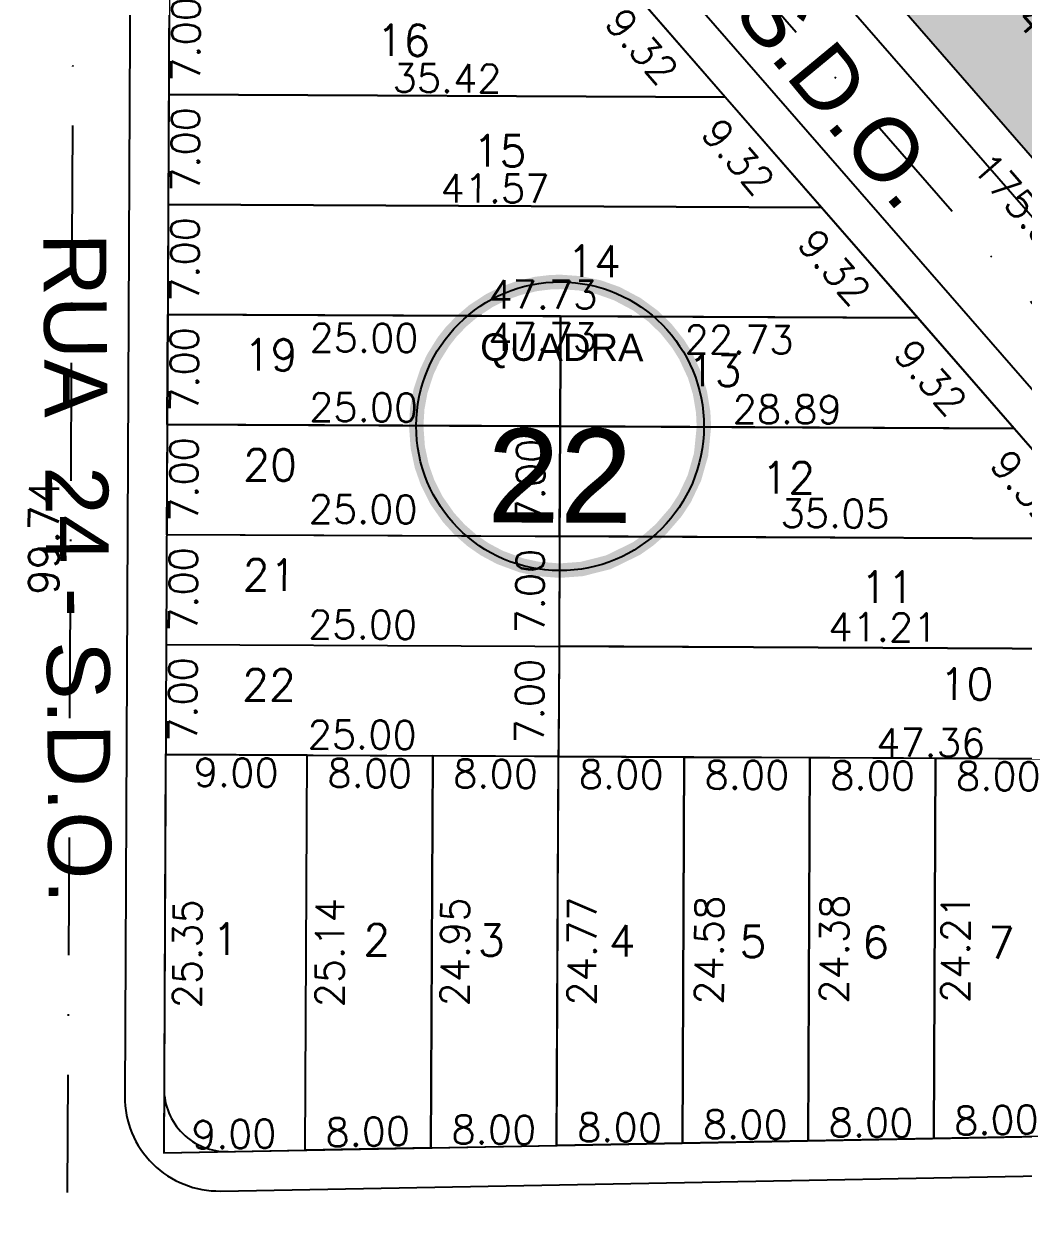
# Model space of a CAD drawing. Header units: millimetres. Extents: x -4430026 to 4783824, y 584 to 9593110.
# Drawn here: x 3106 to 3169.6, y 1707.1 to 1782.8 of the extents above; entities that cross this region are included whole.
import ezdxf
from ezdxf.enums import TextEntityAlignment as Align

# ---------------------------------------------------------------- set-up
doc = ezdxf.new("R2010")
doc.units = ezdxf.units.MM
doc.linetypes.add('DASHDOT', pattern=[1, 0.5, -0.25, 0, -0.25])
doc.linetypes.add('HIDDEN2', pattern=[0.1875, 0.125, -0.0625])
for name, color, linetype in [('BOUNDARY LOTES', 2, 'Continuous'), ('BOUNDARY VERDES', 92, 'Continuous'), ('Calçada', 1, 'Continuous'), ('Cota', 8, 'Continuous'), ('COTAS', 8, 'Continuous'), ('curvas', 4, 'Continuous'), ('Lotes', 2, 'Continuous'), ('Nomes de Ruas', 3, 'Continuous'), ('Numero de lotes', 5, 'Continuous'), ('númeraçãoquadras', 4, 'Continuous'), ('Projeção', 8, 'HIDDEN2'), ('QUADRA', 4, 'Continuous'), ('Área Verde', 103, 'Continuous')]:
    doc.layers.add(name, color=color, linetype=linetype)
doc.styles.add('arcad1', font='romans.shx')
doc.styles.add('ARIAL', font='arial.ttf', dxfattribs={"height": 0.25})
doc.styles.add('ROMANS', font='romans.shx')
doc.styles.add('STYLE1', font='sanss___.ttf')
doc.dimstyles.new('BOLA100', dxfattribs={"dimscale": 0, "dimtxt": 1.9, "dimasz": 0.18, "dimexe": 0.18, "dimexo": 0.063, "dimgap": 0, "dimtad": 1, "dimzin": 4, "dimdsep": 46, "dimtxsty": 'ROMANS', "dimcen": 0.09, "dimse1": 1, "dimse2": 1, "dimsd1": 1, "dimsd2": 1, "dimclrt": 256, "dimaunit": 1, "dimadec": 4, "dimazin": 0, "dimtfac": 1.2, "dimtix": 1, "dimtmove": 2, "dimatfit": 3, "dimfxl": 1, "dimtvp": 2, "dimtolj": 1, "dimtzin": 4, "dimarcsym": 0})
doc.dimstyles.get("Standard").update_dxf_attribs({"dimtxt": 0.18, "dimasz": 0.18, "dimexe": 0.18, "dimexo": 0.0625, "dimgap": 0.09, "dimtad": 0, "dimtih": 1, "dimtoh": 1, "dimdec": 4, "dimzin": 0, "dimdsep": 46, "dimtxsty": 'Standard', "dimcen": 0.09, "dimadec": 0, "dimazin": 0, "dimtfac": 1, "dimtdec": 4, "dimtofl": 0, "dimtmove": 0, "dimatfit": 3, "dimfxl": 1, "dimtolj": 1, "dimtzin": 0, "dimarcsym": 0})

# ---------------------------------------------------------------- blocks, each defined once
blk = doc.blocks.new('NUM_quadra')
at = {"color": 6, "const_width": 0.02}
blk.add_lwpolyline([(-0.0134, 0.1996), (-0.034, 0.1971), (-0.0579, 0.1914), (-0.0779, 0.1842), (-0.0981, 0.1743), (-0.1208, 0.1594), (-0.1377, 0.145), (-0.1521, 0.1299), (-0.1625, 0.1166), (-0.1764, 0.0942), (-0.1852, 0.0754), (-0.1941, 0.0483), (-0.1985, 0.0243), (-0.2, 0), (-0.1977, -0.0299), (-0.1921, -0.0556), (-0.1839, -0.0786), (-0.1713, -0.1033), (-0.1546, -0.1269), (-0.1389, -0.1439), (-0.1219, -0.1586), (-0.1046, -0.1705), (-0.0831, -0.1819), (-0.0531, -0.1928), (-0.0302, -0.1977), (0, -0.2), (0.0309, -0.1976), (0.0677, -0.1882), (0.1069, -0.169), (0.124, -0.1569), (0.1407, -0.1421), (0.1614, -0.1181), (0.1737, -0.0992), (0.187, -0.071), (0.1962, -0.0386), (0.2, 0), (0.1989, 0.0205), (0.1943, 0.0473), (0.1871, 0.0707), (0.1741, 0.0984), (0.1635, 0.1151), (0.1472, 0.1354), (0.1285, 0.1533), (0.1063, 0.1694), (0.0782, 0.1841), (0.0533, 0.1928), (0.0267, 0.1982), (0, 0.2)], close=True, dxfattribs=at)
blk.add_circle((0, 0), 0.2)
at = {"color": 3, "insert": (-0.1114, 0.1285), "char_height": 0.038, "width": 0.2663, "attachment_point": 1, "style": 'STYLE1'}
blk.add_mtext('\\fArial|b0|i0|c0|p34;QUADRA', dxfattribs=at)
at = {"color": 3, "style": 'STYLE1'}
blk.add_attdef('00', text='', height=0.13, dxfattribs=at).set_placement((0, -0.1335), align=Align.CENTER)
blk = doc.blocks.new('*D14368')
at = {"layer": 'DEFPOINTS', "color": 0, "linetype": 'ByBlock'}
for p in [(3109.235, 1799.997), (3108.763, 1700.259), (3108.763, 1700.259)]:
    blk.add_point(p, dxfattribs=at)
at = {"layer": 'COTAS', "linetype": 'ByBlock', "insert": (3107.286, 1750.136), "char_height": 1.9, "attachment_point": 5, "rotation": 89.72858, "style": 'ROMANS'}
blk.add_mtext('\\A1;99.74', dxfattribs=at)
blk = doc.blocks.new('*D14373')
at = {"layer": 'DEFPOINTS', "color": 0, "linetype": 'ByBlock'}
for p in [(3604.912, 1990.48), (3526.384, 1988.213), (3530.475, 1981.234), (3075.494, 1975.213), (3524.484, 1587.125)]:
    blk.add_point(p, dxfattribs=at)
at = {"layer": 'COTAS', "linetype": 'ByBlock', "insert": (3531.365, 1983.353), "char_height": 1.9, "attachment_point": 5, "rotation": 45.6902, "style": 'ROMANS'}
blk.add_mtext('\\A1;91°55\'24"', dxfattribs=at)
blk = doc.blocks.new('*D14374')
at = {"layer": 'DEFPOINTS', "color": 0, "linetype": 'ByBlock'}
for p in [(3526.384, 1988.213), (3526.384, 1988.213), (3519.485, 1984.064), (3146.21, 1977.133), (3524.484, 1587.125)]:
    blk.add_point(p, dxfattribs=at)
at = {"layer": 'COTAS', "linetype": 'ByBlock', "insert": (3521.551, 1983.261), "char_height": 1.9, "attachment_point": 5, "rotation": 315.69901, "style": 'ROMANS'}
blk.add_mtext('\\A1;88°3\'33"', dxfattribs=at)
blk = doc.blocks.new('*D13769')
at = {"layer": 'DEFPOINTS', "color": 0, "linetype": 'ByBlock'}
for p in [(3165.143, 1785.419), (3164.574, 1783.568), (3248.029, 1759.927)]:
    blk.add_point(p, dxfattribs=at)
at = {"layer": 'COTAS', "linetype": 'ByBlock', "insert": (3206.296, 1771.73), "char_height": 1.9, "attachment_point": 5, "rotation": 342.90453, "style": 'ROMANS'}
blk.add_mtext('\\A1;86.72', dxfattribs=at)
blk = doc.blocks.new('*D13770')
at = {"layer": 'DEFPOINTS', "color": 0, "linetype": 'ByBlock'}
for p in [(3165.143, 1785.419), (3248.029, 1759.927), (3248.029, 1759.927), (3242.76, 1756.224), (3267.502, 1743.275)]:
    blk.add_point(p, dxfattribs=at)
at = {"layer": 'COTAS', "linetype": 'ByBlock', "insert": (3245.471, 1755.275), "char_height": 1.9, "attachment_point": 5, "rotation": 331.18516, "style": 'ROMANS'}
blk.add_mtext('\\A1;156°33\'41"', dxfattribs=at)
blk = doc.blocks.new('*D13772')
at = {"layer": 'DEFPOINTS', "color": 0, "linetype": 'ByBlock'}
for p in [(3159.727, 1817.909), (3165.143, 1785.419), (3165.143, 1785.419), (3166.24, 1785.856), (3248.029, 1759.927)]:
    blk.add_point(p, dxfattribs=at)
at = {"layer": 'COTAS', "linetype": 'ByBlock', "insert": (3166.883, 1786.941), "char_height": 1.9, "attachment_point": 5, "rotation": 311.18419, "style": 'ROMANS'}
blk.add_mtext('\\A1;116°33\'34"', dxfattribs=at)
blk = doc.blocks.new('*D13087')
at = {"layer": 'DEFPOINTS', "color": 0}
for p in [(3115.034, 1736.315), (3120.076, 1736.292), (3114.914, 1710.969)]:
    blk.add_point(p, dxfattribs=at)
at = {"layer": 'Cota', "color": 41, "insert": (3116.416, 1723.635), "char_height": 1.8, "attachment_point": 5, "rotation": 89.72858, "style": 'ROMANS'}
blk.add_mtext('\\A1;25.35', dxfattribs=at)
blk = doc.blocks.new('*D13088')
at = {"layer": 'DEFPOINTS', "color": 0}
for p in [(3124.034, 1736.273), (3123.915, 1711.136), (3129.022, 1711.111)]:
    blk.add_point(p, dxfattribs=at)
at = {"layer": 'Cota', "color": 41, "insert": (3125.481, 1723.697), "char_height": 1.8, "attachment_point": 5, "rotation": 89.72858, "style": 'ROMANS'}
blk.add_mtext('\\A1;25.14', dxfattribs=at)
blk = doc.blocks.new('*D13089')
at = {"layer": 'DEFPOINTS', "color": 0}
for p in [(3132.034, 1736.235), (3131.915, 1711.284), (3136.985, 1711.26)]:
    blk.add_point(p, dxfattribs=at)
at = {"layer": 'Cota', "color": 41, "insert": (3133.444, 1723.752), "char_height": 1.8, "attachment_point": 5, "rotation": 89.72858, "style": 'ROMANS'}
blk.add_mtext('\\A1;24.95', dxfattribs=at)
blk = doc.blocks.new('*D13090')
at = {"layer": 'DEFPOINTS', "color": 0}
for p in [(3140.033, 1736.197), (3139.916, 1711.432), (3145.07, 1711.408)]:
    blk.add_point(p, dxfattribs=at)
at = {"layer": 'Cota', "color": 41, "insert": (3141.529, 1723.807), "char_height": 1.8, "attachment_point": 5, "rotation": 89.72858, "style": 'ROMANS'}
blk.add_mtext('\\A1;24.77', dxfattribs=at)
blk = doc.blocks.new('*D13091')
at = {"layer": 'DEFPOINTS', "color": 0}
for p in [(3148.033, 1736.159), (3147.917, 1711.58), (3153.156, 1711.555)]:
    blk.add_point(p, dxfattribs=at)
at = {"layer": 'Cota', "color": 41, "insert": (3149.614, 1723.862), "char_height": 1.8, "attachment_point": 5, "rotation": 89.72858, "style": 'ROMANS'}
blk.add_mtext('\\A1;24.58', dxfattribs=at)
blk = doc.blocks.new('*D13092')
at = {"layer": 'DEFPOINTS', "color": 0}
for p in [(3156.033, 1736.121), (3161.235, 1736.097), (3155.918, 1711.742)]:
    blk.add_point(p, dxfattribs=at)
at = {"layer": 'Cota', "color": 41, "insert": (3157.577, 1723.924), "char_height": 1.8, "attachment_point": 5, "rotation": 89.72858, "style": 'ROMANS'}
blk.add_mtext('\\A1;24.38', dxfattribs=at)
blk = doc.blocks.new('*D13093')
at = {"layer": 'DEFPOINTS', "color": 0}
for p in [(3163.053, 1736.088), (3168.952, 1736.06), (3162.939, 1711.881)]:
    blk.add_point(p, dxfattribs=at)
at = {"layer": 'Cota', "color": 41, "insert": (3165.295, 1723.974), "char_height": 1.8, "attachment_point": 5, "rotation": 89.72858, "style": 'ROMANS'}
blk.add_mtext('\\A1;24.21', dxfattribs=at)
blk = doc.blocks.new('*D13095')
at = {"layer": 'DEFPOINTS', "color": 0}
for p in [(3163.919, 1711.877), (3171.919, 1712.025), (3163.965, 1709.377)]:
    blk.add_point(p, dxfattribs=at)
at = {"layer": 'Cota', "color": 41, "insert": (3167.899, 1713.051), "char_height": 1.8, "attachment_point": 5, "rotation": 1.06117, "style": 'ROMANS'}
blk.add_mtext('\\A1;8.00', dxfattribs=at)
blk = doc.blocks.new('*D13096')
at = {"layer": 'DEFPOINTS', "color": 0}
for p in [(3155.929, 1714.011), (3163.928, 1713.973), (3155.906, 1709.301)]:
    blk.add_point(p, dxfattribs=at)
at = {"layer": 'Cota', "color": 41, "insert": (3159.923, 1712.882), "char_height": 1.8, "attachment_point": 5, "rotation": 359.72858, "style": 'ROMANS'}
blk.add_mtext('\\A1;8.00', dxfattribs=at)
blk = doc.blocks.new('*D13097')
at = {"layer": 'DEFPOINTS', "color": 0}
for p in [(3147.929, 1714.049), (3155.929, 1714.011), (3147.906, 1709.188)]:
    blk.add_point(p, dxfattribs=at)
at = {"layer": 'Cota', "color": 41, "insert": (3151.923, 1712.769), "char_height": 1.8, "attachment_point": 5, "rotation": 359.72858, "style": 'ROMANS'}
blk.add_mtext('\\A1;8.00', dxfattribs=at)
blk = doc.blocks.new('*D13098')
at = {"layer": 'DEFPOINTS', "color": 0}
for p in [(3139.941, 1716.657), (3147.941, 1716.619), (3139.905, 1709.003)]:
    blk.add_point(p, dxfattribs=at)
at = {"layer": 'Cota', "color": 41, "insert": (3143.922, 1712.584), "char_height": 1.8, "attachment_point": 5, "rotation": 359.72858, "style": 'ROMANS'}
blk.add_mtext('\\A1;8.00', dxfattribs=at)
blk = doc.blocks.new('*D13099')
at = {"layer": 'DEFPOINTS', "color": 0}
for p in [(3131.928, 1714.002), (3139.928, 1713.964), (3131.904, 1708.853)]:
    blk.add_point(p, dxfattribs=at)
at = {"layer": 'Cota', "color": 41, "insert": (3135.921, 1712.434), "char_height": 1.8, "attachment_point": 5, "rotation": 359.72858, "style": 'ROMANS'}
blk.add_mtext('\\A1;8.00', dxfattribs=at)
blk = doc.blocks.new('*D13100')
at = {"layer": 'DEFPOINTS', "color": 0}
for p in [(3123.915, 1711.136), (3131.915, 1711.284), (3123.961, 1708.636)]:
    blk.add_point(p, dxfattribs=at)
at = {"layer": 'Cota', "color": 41, "insert": (3127.895, 1712.31), "char_height": 1.8, "attachment_point": 5, "rotation": 1.06117, "style": 'ROMANS'}
blk.add_mtext('\\A1;8.00', dxfattribs=at)
blk = doc.blocks.new('*D13101')
at = {"layer": 'DEFPOINTS', "color": 0, "ltscale": 2.5}
for p in [(3123.915, 1711.136), (3114.914, 1710.969), (3114.96, 1708.469)]:
    blk.add_point(p, dxfattribs=at)
at = {"layer": 'COTAS', "color": 41, "ltscale": 2.5, "insert": (3119.394, 1712.152), "char_height": 1.8, "attachment_point": 5, "rotation": 1.06117, "style": 'ROMANS'}
blk.add_mtext('\\A1;9.00', dxfattribs=at)
blk = doc.blocks.new('*D13102')
at = {"layer": 'DEFPOINTS', "color": 0}
for p in [(3115.034, 1736.315), (3124.034, 1736.273), (3124.011, 1731.542)]:
    blk.add_point(p, dxfattribs=at)
at = {"layer": 'Cota', "color": 41, "insert": (3119.528, 1735.163), "char_height": 1.8, "attachment_point": 5, "rotation": 359.72858, "style": 'ROMANS'}
blk.add_mtext('\\A1;9.00', dxfattribs=at)
blk = doc.blocks.new('*D13103')
at = {"layer": 'DEFPOINTS', "color": 0}
for p in [(3124.034, 1736.273), (3132.034, 1736.235), (3132.011, 1731.504)]:
    blk.add_point(p, dxfattribs=at)
at = {"layer": 'Cota', "color": 41, "insert": (3128.028, 1735.123), "char_height": 1.8, "attachment_point": 5, "rotation": 359.72858, "style": 'ROMANS'}
blk.add_mtext('\\A1;8.00', dxfattribs=at)
blk = doc.blocks.new('*D13104')
at = {"layer": 'DEFPOINTS', "color": 0}
for p in [(3132.034, 1736.235), (3140.033, 1736.197), (3140.011, 1731.466)]:
    blk.add_point(p, dxfattribs=at)
at = {"layer": 'Cota', "color": 41, "insert": (3136.028, 1735.085), "char_height": 1.8, "attachment_point": 5, "rotation": 359.72858, "style": 'ROMANS'}
blk.add_mtext('\\A1;8.00', dxfattribs=at)
blk = doc.blocks.new('*D13105')
at = {"layer": 'DEFPOINTS', "color": 0}
for p in [(3140.033, 1736.197), (3148.033, 1736.159), (3148.011, 1731.428)]:
    blk.add_point(p, dxfattribs=at)
at = {"layer": 'Cota', "color": 41, "insert": (3144.028, 1735.047), "char_height": 1.8, "attachment_point": 5, "rotation": 359.72858, "style": 'ROMANS'}
blk.add_mtext('\\A1;8.00', dxfattribs=at)
blk = doc.blocks.new('*D13106')
at = {"layer": 'DEFPOINTS', "color": 0}
for p in [(3148.033, 1736.159), (3156.033, 1736.121), (3156.011, 1731.39)]:
    blk.add_point(p, dxfattribs=at)
at = {"layer": 'Cota', "color": 41, "insert": (3152.028, 1735.009), "char_height": 1.8, "attachment_point": 5, "rotation": 359.72858, "style": 'ROMANS'}
blk.add_mtext('\\A1;8.00', dxfattribs=at)
blk = doc.blocks.new('*D13107')
at = {"layer": 'DEFPOINTS', "color": 0}
for p in [(3156.033, 1736.121), (3164.033, 1736.083), (3164.011, 1731.352)]:
    blk.add_point(p, dxfattribs=at)
at = {"layer": 'Cota', "color": 41, "insert": (3160.028, 1734.971), "char_height": 1.8, "attachment_point": 5, "rotation": 359.72858, "style": 'ROMANS'}
blk.add_mtext('\\A1;8.00', dxfattribs=at)
blk = doc.blocks.new('*D13108')
at = {"layer": 'DEFPOINTS', "color": 0}
for p in [(3164.033, 1736.083), (3172.033, 1736.045), (3172.011, 1731.314)]:
    blk.add_point(p, dxfattribs=at)
at = {"layer": 'Cota', "color": 41, "insert": (3168.028, 1734.933), "char_height": 1.8, "attachment_point": 5, "rotation": 359.72858, "style": 'ROMANS'}
blk.add_mtext('\\A1;8.00', dxfattribs=at)
blk = doc.blocks.new('*D13110')
at = {"layer": 'DEFPOINTS', "color": 0}
for p in [(3115.028, 1735.163), (3140.028, 1735.045), (3140.023, 1733.914)]:
    blk.add_point(p, dxfattribs=at)
at = {"layer": 'Cota', "color": 41, "insert": (3127.54, 1737.573), "char_height": 1.8, "attachment_point": 5, "rotation": 359.72858, "style": 'ROMANS'}
blk.add_mtext('\\A1;25.00', dxfattribs=at)
blk = doc.blocks.new('*D13111')
at = {"layer": 'DEFPOINTS', "color": 0}
for p in [(3140.026, 1734.704), (3187.389, 1734.479), (3187.384, 1733.348)]:
    blk.add_point(p, dxfattribs=at)
at = {"layer": 'Cota', "color": 41, "insert": (3163.72, 1737.06), "char_height": 1.8, "attachment_point": 5, "rotation": 359.72858, "style": 'ROMANS'}
blk.add_mtext('\\A1;47.36', dxfattribs=at)
blk = doc.blocks.new('*D13112')
at = {"layer": 'DEFPOINTS', "color": 0}
for p in [(3115.067, 1743.315), (3119.742, 1743.293), (3115.034, 1736.315)]:
    blk.add_point(p, dxfattribs=at)
at = {"layer": 'Cota', "color": 41, "insert": (3116.125, 1739.81), "char_height": 1.8, "attachment_point": 5, "rotation": 89.72858, "style": 'ROMANS'}
blk.add_mtext('\\A1;7.00', dxfattribs=at)
blk = doc.blocks.new('*D13113')
at = {"layer": 'DEFPOINTS', "color": 0}
for p in [(3115.1, 1750.315), (3119.775, 1750.293), (3115.067, 1743.315)]:
    blk.add_point(p, dxfattribs=at)
at = {"layer": 'Cota', "color": 41, "insert": (3116.158, 1746.81), "char_height": 1.8, "attachment_point": 5, "rotation": 89.72858, "style": 'ROMANS'}
blk.add_mtext('\\A1;7.00', dxfattribs=at)
blk = doc.blocks.new('*D13114')
at = {"layer": 'DEFPOINTS', "color": 0}
for p in [(3115.133, 1757.315), (3119.808, 1757.293), (3115.1, 1750.315)]:
    blk.add_point(p, dxfattribs=at)
at = {"layer": 'Cota', "color": 41, "insert": (3116.191, 1753.81), "char_height": 1.8, "attachment_point": 5, "rotation": 89.72858, "style": 'ROMANS'}
blk.add_mtext('\\A1;7.00', dxfattribs=at)
blk = doc.blocks.new('*D13115')
at = {"layer": 'DEFPOINTS', "color": 0}
for p in [(3115.166, 1764.315), (3119.841, 1764.293), (3115.133, 1757.315)]:
    blk.add_point(p, dxfattribs=at)
at = {"layer": 'Cota', "color": 41, "insert": (3116.224, 1760.81), "char_height": 1.8, "attachment_point": 5, "rotation": 89.72858, "style": 'ROMANS'}
blk.add_mtext('\\A1;7.00', dxfattribs=at)
blk = doc.blocks.new('*D13116')
at = {"layer": 'DEFPOINTS', "color": 0}
for p in [(3115.2, 1771.315), (3119.874, 1771.293), (3115.166, 1764.315)]:
    blk.add_point(p, dxfattribs=at)
at = {"layer": 'BOUNDARY LOTES', "color": 41, "insert": (3116.258, 1767.81), "char_height": 1.8, "attachment_point": 5, "rotation": 89.72858, "style": 'ROMANS'}
blk.add_mtext('\\A1;7.00', dxfattribs=at)
blk = doc.blocks.new('*D13117')
at = {"layer": 'DEFPOINTS', "color": 0}
for p in [(3115.233, 1778.315), (3119.907, 1778.293), (3115.2, 1771.315)]:
    blk.add_point(p, dxfattribs=at)
at = {"layer": 'Cota', "color": 41, "insert": (3116.291, 1774.81), "char_height": 1.8, "attachment_point": 5, "rotation": 89.72858, "style": 'ROMANS'}
blk.add_mtext('\\A1;7.00', dxfattribs=at)
blk = doc.blocks.new('*D13118')
at = {"layer": 'DEFPOINTS', "color": 0}
for p in [(3115.266, 1785.315), (3119.941, 1785.293), (3115.233, 1778.315)]:
    blk.add_point(p, dxfattribs=at)
at = {"layer": 'Cota', "color": 41, "insert": (3116.324, 1781.81), "char_height": 1.8, "attachment_point": 5, "rotation": 89.72858, "style": 'ROMANS'}
blk.add_mtext('\\A1;7.00', dxfattribs=at)
blk = doc.blocks.new('*D13121')
at = {"layer": 'DEFPOINTS', "color": 0}
for p in [(3140.067, 1743.197), (3181.272, 1743.002), (3140.056, 1740.914)]:
    blk.add_point(p, dxfattribs=at)
at = {"layer": 'Cota', "color": 41, "insert": (3160.675, 1744.416), "char_height": 1.8, "attachment_point": 5, "rotation": 359.72858, "style": 'ROMANS'}
blk.add_mtext('\\A1;41.21', dxfattribs=at)
blk = doc.blocks.new('*D13122')
at = {"layer": 'DEFPOINTS', "color": 0}
for p in [(3115.067, 1743.315), (3140.067, 1743.197), (3115.056, 1741.032)]:
    blk.add_point(p, dxfattribs=at)
at = {"layer": 'Cota', "color": 41, "insert": (3127.573, 1744.573), "char_height": 1.8, "attachment_point": 5, "rotation": 359.72858, "style": 'ROMANS'}
blk.add_mtext('\\A1;25.00', dxfattribs=at)
blk = doc.blocks.new('*D13123')
at = {"layer": 'DEFPOINTS', "color": 0}
for p in [(3115.1, 1750.315), (3140.1, 1750.197), (3115.091, 1748.376)]:
    blk.add_point(p, dxfattribs=at)
at = {"layer": 'Cota', "color": 41, "insert": (3127.608, 1751.916), "char_height": 1.8, "attachment_point": 5, "rotation": 359.72858, "style": 'ROMANS'}
blk.add_mtext('\\A1;25.00', dxfattribs=at)
blk = doc.blocks.new('*D13124')
at = {"layer": 'DEFPOINTS', "color": 0}
for p in [(3140.1, 1750.197), (3175.147, 1750.031), (3175.137, 1747.969)]:
    blk.add_point(p, dxfattribs=at)
at = {"layer": 'Cota', "color": 41, "insert": (3157.631, 1751.652), "char_height": 1.8, "attachment_point": 5, "rotation": 359.72858, "style": 'ROMANS'}
blk.add_mtext('\\A1;35.05', dxfattribs=at)
blk = doc.blocks.new('*D13125')
at = {"layer": 'DEFPOINTS', "color": 0}
for p in [(3140.067, 1743.197), (3141.805, 1743.189), (3140.033, 1736.197)]:
    blk.add_point(p, dxfattribs=at)
at = {"layer": 'Cota', "color": 41, "insert": (3138.189, 1739.706), "char_height": 1.8, "attachment_point": 5, "rotation": 89.72858, "style": 'ROMANS'}
blk.add_mtext('\\A1;7.00', dxfattribs=at)
blk = doc.blocks.new('*D13126')
at = {"layer": 'DEFPOINTS', "color": 0}
for p in [(3140.1, 1750.197), (3141.838, 1750.189), (3140.067, 1743.197)]:
    blk.add_point(p, dxfattribs=at)
at = {"layer": 'Cota', "color": 41, "insert": (3138.222, 1746.706), "char_height": 1.8, "attachment_point": 5, "rotation": 89.72858, "style": 'ROMANS'}
blk.add_mtext('\\A1;7.00', dxfattribs=at)
blk = doc.blocks.new('*D13127')
at = {"layer": 'DEFPOINTS', "color": 0}
for p in [(3140.133, 1757.197), (3141.871, 1757.189), (3140.1, 1750.197)]:
    blk.add_point(p, dxfattribs=at)
at = {"layer": 'Cota', "color": 41, "insert": (3138.255, 1753.706), "char_height": 1.8, "attachment_point": 5, "rotation": 89.72858, "style": 'ROMANS'}
blk.add_mtext('\\A1;7.00', dxfattribs=at)
blk = doc.blocks.new('*D13128')
at = {"layer": 'DEFPOINTS', "color": 0}
for p in [(3115.166, 1764.315), (3162.897, 1764.089), (3162.874, 1759.165)]:
    blk.add_point(p, dxfattribs=at)
at = {"layer": 'Cota', "color": 41, "insert": (3139.026, 1762.878), "char_height": 1.8, "attachment_point": 5, "rotation": 359.72858, "style": 'ROMANS'}
blk.add_mtext('\\A1;47.73', dxfattribs=at)
blk = doc.blocks.new('*D13129')
at = {"layer": 'DEFPOINTS', "color": 0}
for p in [(3115.133, 1757.315), (3140.133, 1757.197), (3140.121, 1754.744)]:
    blk.add_point(p, dxfattribs=at)
at = {"layer": 'Cota', "color": 41, "insert": (3127.638, 1758.403), "char_height": 1.8, "attachment_point": 5, "rotation": 359.72858, "style": 'ROMANS'}
blk.add_mtext('\\A1;25.00', dxfattribs=at)
blk = doc.blocks.new('*D13130')
at = {"layer": 'DEFPOINTS', "color": 0}
for p in [(3115.21, 1773.528), (3156.783, 1773.331), (3156.761, 1768.627)]:
    blk.add_point(p, dxfattribs=at)
at = {"layer": 'Cota', "color": 41, "insert": (3135.991, 1772.326), "char_height": 1.8, "attachment_point": 5, "rotation": 359.72858, "style": 'ROMANS'}
blk.add_mtext('\\A1;41.57', dxfattribs=at)
blk = doc.blocks.new('*D13131')
at = {"layer": 'DEFPOINTS', "color": 0}
for p in [(3115.245, 1780.868), (3150.66, 1780.7), (3150.636, 1775.657)]:
    blk.add_point(p, dxfattribs=at)
at = {"layer": 'Cota', "color": 41, "insert": (3132.946, 1779.341), "char_height": 1.8, "attachment_point": 5, "rotation": 359.72858, "style": 'ROMANS'}
blk.add_mtext('\\A1;35.42', dxfattribs=at)
blk = doc.blocks.new('*D8196')
at = {"layer": 'DEFPOINTS', "color": 0}
for p in [(3109.4, 1834.771), (3224.597, 1702.549), (3224.597, 1702.549)]:
    blk.add_point(p, dxfattribs=at)
at = {"layer": 'curvas', "color": 41, "insert": (3169.713, 1771.025), "char_height": 1.8, "attachment_point": 5, "rotation": 311.06374, "style": 'ROMANS'}
blk.add_mtext('\\A1;175.37', dxfattribs=at)
blk = doc.blocks.new('*D8203')
at = {"layer": 'DEFPOINTS', "color": 0}
for p in [(3168.194, 1758.011), (3164.058, 1754.407), (3174.318, 1750.982)]:
    blk.add_point(p, dxfattribs=at)
at = {"layer": 'curvas', "color": 41, "insert": (3169.835, 1753.258), "char_height": 1.8, "attachment_point": 5, "rotation": 311.06702, "style": 'ROMANS'}
blk.add_mtext('\\A1;9.32', dxfattribs=at)
blk = doc.blocks.new('*D8204')
at = {"layer": 'DEFPOINTS', "color": 0}
for p in [(3162.069, 1765.04), (3157.934, 1761.437), (3168.194, 1758.011)]:
    blk.add_point(p, dxfattribs=at)
at = {"layer": 'curvas', "color": 41, "insert": (3163.71, 1760.287), "char_height": 1.8, "attachment_point": 5, "rotation": 311.06702, "style": 'ROMANS'}
blk.add_mtext('\\A1;9.32', dxfattribs=at)
blk = doc.blocks.new('*D8205')
at = {"layer": 'DEFPOINTS', "color": 0}
for p in [(3155.944, 1772.069), (3151.809, 1768.466), (3162.069, 1765.04)]:
    blk.add_point(p, dxfattribs=at)
at = {"layer": 'curvas', "color": 41, "insert": (3157.585, 1767.316), "char_height": 1.8, "attachment_point": 5, "rotation": 311.06702, "style": 'ROMANS'}
blk.add_mtext('\\A1;9.32', dxfattribs=at)
blk = doc.blocks.new('*D8206')
at = {"layer": 'DEFPOINTS', "color": 0}
for p in [(3149.819, 1779.098), (3145.684, 1775.495), (3155.944, 1772.069)]:
    blk.add_point(p, dxfattribs=at)
at = {"layer": 'curvas', "color": 41, "insert": (3151.461, 1774.345), "char_height": 1.8, "attachment_point": 5, "rotation": 311.06702, "style": 'ROMANS'}
blk.add_mtext('\\A1;9.32', dxfattribs=at)
blk = doc.blocks.new('*D8207')
at = {"layer": 'DEFPOINTS', "color": 0}
for p in [(3143.695, 1786.127), (3139.559, 1782.524), (3149.819, 1779.098)]:
    blk.add_point(p, dxfattribs=at)
at = {"layer": 'curvas', "color": 41, "insert": (3145.336, 1781.374), "char_height": 1.8, "attachment_point": 5, "rotation": 311.06702, "style": 'ROMANS'}
blk.add_mtext('\\A1;9.32', dxfattribs=at)
blk = doc.blocks.new('*D8209')
at = {"layer": 'DEFPOINTS', "color": 0}
for p in [(3140.133, 1757.197), (3169.022, 1757.06), (3169.011, 1754.607)]:
    blk.add_point(p, dxfattribs=at)
at = {"layer": 'Cota', "color": 41, "insert": (3154.583, 1758.275), "char_height": 1.8, "attachment_point": 5, "rotation": 359.72858, "style": 'ROMANS'}
blk.add_mtext('\\A1;28.89', dxfattribs=at)
blk = doc.blocks.new('*D8210')
at = {"layer": 'DEFPOINTS', "color": 0}
for p in [(3115.166, 1764.315), (3140.166, 1764.197), (3140.142, 1759.164)]:
    blk.add_point(p, dxfattribs=at)
at = {"layer": 'curvas', "color": 41, "insert": (3127.659, 1762.823), "char_height": 1.8, "attachment_point": 5, "rotation": 359.72858, "style": 'ROMANS'}
blk.add_mtext('\\A1;25.00', dxfattribs=at)
blk = doc.blocks.new('*D8211')
at = {"layer": 'DEFPOINTS', "color": 0}
for p in [(3140.166, 1764.197), (3162.897, 1764.089), (3162.874, 1759.056)]:
    blk.add_point(p, dxfattribs=at)
at = {"layer": 'curvas', "color": 41, "insert": (3151.525, 1762.71), "char_height": 1.8, "attachment_point": 5, "rotation": 359.72858, "style": 'ROMANS'}
blk.add_mtext('\\A1;22.73', dxfattribs=at)
blk = doc.blocks.new('*D8212')
at = {"layer": 'DEFPOINTS', "color": 0}
for p in [(3115.169, 1764.909), (3162.9, 1764.683), (3162.887, 1761.867)]:
    blk.add_point(p, dxfattribs=at)
at = {"layer": 'curvas', "color": 41, "insert": (3139.038, 1765.58), "char_height": 1.8, "attachment_point": 5, "rotation": 359.72858, "style": 'ROMANS'}
blk.add_mtext('\\A1;47.73', dxfattribs=at)
blk = doc.blocks.new('*D8081')
at = {"layer": 'DEFPOINTS', "color": 0}
for p in [(3115.2, 1771.315), (3119.874, 1771.293), (3115.166, 1764.315)]:
    blk.add_point(p, dxfattribs=at)
at = {"layer": 'Cota', "color": 41, "insert": (3116.258, 1767.81), "char_height": 1.8, "attachment_point": 5, "rotation": 89.72858, "style": 'ROMANS'}
blk.add_mtext('\\A1;7.00', dxfattribs=at)

msp = doc.modelspace()

# ---------------------------------------------------------------- hatches: boundary and pattern name
at = {"layer": 'BOUNDARY VERDES'}
h = msp.add_hatch(dxfattribs=at)
h.set_pattern_fill('GRASS', color=256, scale=3, angle=-0.27142, style=0)
h.set_pattern_definition([(89.7286, (3078.913, 1593.6197), (-2.1112475, 2.1313455), [0.5625, -3.68014]), (44.7286, (3078.913, 1593.6197), (-2.111248, 2.131346), [0.5625, -2.4375]), (134.7286, (3078.913, 1593.6197), (-2.131346, -2.111248), [0.5625, -2.4375])])
edge = h.paths.add_edge_path()
edge.add_line((3248.03, 1759.928), (3165.143, 1785.42))
edge.add_line((3165.143, 1785.42), (3159.727, 1817.911))
edge.add_line((3159.727, 1817.911), (3154.269, 1827.011))
edge.add_line((3154.269, 1827.011), (3130.852, 1862.88))
edge.add_line((3130.852, 1862.88), (3120.092, 1931.537))
edge.add_line((3120.092, 1931.537), (3103.391, 1958.759))
edge.add_line((3103.391, 1958.759), (3100.916, 1975.948))
edge.add_line((3100.916, 1975.948), (3080.721, 1975.364))
edge.add_line((3080.721, 1975.364), (3083.218, 1966.143))
edge.add_line((3083.218, 1966.143), (3084.648, 1962.276))
edge.add_line((3084.648, 1962.276), (3088.089, 1953.95))
edge.add_line((3088.089, 1953.95), (3094.136, 1939.652))
edge.add_line((3094.136, 1939.652), (3101.624, 1921.155))
edge.add_line((3101.624, 1921.155), (3108.945, 1901.056))
edge.add_line((3108.945, 1901.056), (3114.853, 1881.755))
edge.add_arc((3099.998, 1876.673), 15.7, -0.27142, 18.88315, ccw=False)
edge.add_line((3115.698, 1876.599), (3115.511, 1837.043))
edge.add_line((3115.511, 1837.043), (3226.032, 1710.203))
edge.add_line((3226.032, 1710.203), (3243.994, 1684.136))
edge.add_line((3243.994, 1684.136), (3289.81, 1592.621))
edge.add_line((3289.81, 1592.621), (3465.935, 1591.789))
edge.add_line((3465.935, 1591.789), (3402.048, 1629.417))
edge.add_line((3402.048, 1629.417), (3386.235, 1653.698))
edge.add_line((3386.235, 1653.698), (3301.389, 1732.111))
edge.add_line((3301.389, 1732.111), (3267.502, 1743.277))
edge.add_line((3267.502, 1743.277), (3248.03, 1759.928))

# ---------------------------------------------------------------- linework, layer by layer
at = {"layer": 'BOUNDARY LOTES'}
msp.add_line((3115.133, 1757.315, 2.439), (3115.166, 1764.315, 2.439), dxfattribs=at)
at = {"layer": 'BOUNDARY LOTES', "elevation": 2.439}
for points in [[(3144.523, 1785.176), (3115.266, 1785.315), (3115.233, 1778.315), (3150.648, 1778.147)], [(3150.648, 1778.147), (3115.233, 1778.315), (3115.2, 1771.315), (3156.773, 1771.118)], [(3156.773, 1771.118), (3115.2, 1771.315), (3115.166, 1764.315), (3162.897, 1764.089)], [(3140.156, 1761.972), (3140.166, 1764.197), (3115.166, 1764.315), (3115.133, 1757.315), (3140.133, 1757.197)], [(3169.022, 1757.06), (3162.897, 1764.089), (3140.166, 1764.197), (3140.166, 1764.197), (3140.166, 1764.197), (3140.156, 1761.972), (3140.156, 1761.972), (3140.133, 1757.197)], [(3169.022, 1757.06), (3140.133, 1757.197), (3140.1, 1750.197), (3175.147, 1750.031)], [(3175.147, 1750.031), (3140.1, 1750.197), (3140.067, 1743.197), (3181.272, 1743.002)], [(3181.272, 1743.002), (3140.067, 1743.197), (3140.033, 1736.197), (3187.396, 1735.973)], [(3124.034, 1736.273), (3115.034, 1736.315), (3114.914, 1710.969), (3123.915, 1711.136)], [(3124.032, 1736.273), (3115.034, 1736.315), (3114.914, 1710.969), (3123.915, 1711.136)], [(3124.034, 1736.273), (3132.034, 1736.235), (3131.915, 1711.284), (3123.915, 1711.136)], [(3132.034, 1736.235), (3131.915, 1711.284), (3123.915, 1711.136), (3124.034, 1736.273)], [(3124.034, 1736.273), (3132.034, 1736.235), (3131.915, 1711.284), (3123.919, 1711.136)], [(3140.033, 1736.189), (3132.033, 1736.227), (3131.915, 1711.284), (3139.916, 1711.432)], [(3140.033, 1736.189), (3132.033, 1736.227), (3131.915, 1711.284), (3139.916, 1711.432)], [(3140.033, 1736.189), (3148.033, 1736.151), (3147.917, 1711.58), (3139.92, 1711.432)], [(3148.033, 1736.151), (3156.033, 1736.113), (3155.918, 1711.728), (3147.922, 1711.58)], [(3156.033, 1736.113), (3164.033, 1736.075), (3163.919, 1711.877), (3155.918, 1711.728)], [(3164.033, 1736.075), (3172.033, 1736.037), (3171.919, 1712.025), (3163.919, 1711.877)]]:
    msp.add_lwpolyline(points, close=True, dxfattribs=at)
msp.add_lwpolyline([(3115.133, 1757.315), (3115.1, 1750.315), (3140.1, 1750.197), (3140.133, 1757.197), (3115.133, 1757.315)], dxfattribs=at)
at = {"layer": 'Calçada'}
msp.add_line((3224.147, 1708.561, 2.439), (3114.493, 1834.405, 2.439), dxfattribs=at)
at = {"layer": 'Calçada', "elevation": 2.439}
for points in [[(3200.227, 1710.049, 0.637106), (3204.639, 1719.989), (3123.403, 1813.22, 0.69154), (3112.879, 1809.307), (3112.431, 1714.563, 0.421042), (3118.542, 1708.536)], [(3123.403, 1813.22, 0.69154), (3112.879, 1809.307), (3112.431, 1714.563, 0.421042), (3118.542, 1708.536), (3200.227, 1710.049, 0.637106), (3204.639, 1719.989)]]:
    msp.add_lwpolyline(points, format="xyb", close=True, dxfattribs=at)
at = {"layer": 'curvas', "elevation": 2.439}
msp.add_lwpolyline([(3149.287, 1757.153), (3149.286, 1757.166), (3149.285, 1757.153)], close=True, dxfattribs=at)
at = {"layer": 'curvas'}
msp.add_arc((3118.933, 1715.044, 2.439), 4, 179.72858, 271.06117, dxfattribs=at)
at = {"layer": 'Lotes'}
for p, q in [((3115.233, 1778.315, 2.439), (3150.648, 1778.147, 2.439)), ((3115.2, 1771.315, 2.439), (3156.773, 1771.118, 2.439)), ((3115.166, 1764.315, 2.439), (3162.897, 1764.089, 2.439)), ((3140.166, 1764.197, 2.439), (3140.045, 1738.561, 2.439)), ((3115.133, 1757.315, 2.439), (3169.022, 1757.06, 2.439)), ((3115.1, 1750.315, 2.439), (3175.147, 1750.031, 2.439)), ((3115.067, 1743.315, 2.439), (3181.272, 1743.002, 2.439)), ((3139.916, 1711.432, 2.439), (3140.045, 1738.561, 2.439)), ((3115.034, 1736.315, 2.439), (3187.396, 1735.973, 2.439)), ((3123.915, 1711.136, 2.439), (3124.034, 1736.273, 2.439)), ((3131.915, 1711.284, 2.439), (3132.034, 1736.235, 2.439)), ((3147.917, 1711.58, 2.439), (3148.033, 1736.159, 2.439)), ((3155.918, 1711.728, 2.439), (3156.033, 1736.121, 2.439)), ((3163.919, 1711.877, 2.439), (3164.033, 1736.083, 2.439))]:
    msp.add_line(p, q, dxfattribs=at)
at = {"layer": 'Projeção', "linetype": 'DASHDOT', "ltscale": 15}
for p, q in [((3107.872, 1512.137, 2.439), (3109.598, 1876.628, 2.439)), ((3224.597, 1702.549, 2.439), (3109.4, 1834.771, 2.439))]:
    msp.add_line(p, q, dxfattribs=at)
at = {"layer": 'QUADRA', "elevation": 2.439}
msp.add_lwpolyline([(3199.108, 1712.529, 0.637106), (3202.05, 1719.156), (3122.389, 1810.579, 0.69154), (3115.373, 1807.97), (3114.914, 1710.969)], format="xyb", close=True, dxfattribs=at)
at = {"layer": 'Área Verde', "elevation": 2.439}
msp.add_lwpolyline([(3386.235, 1653.698), (3301.389, 1732.111), (3267.502, 1743.277), (3248.03, 1759.928), (3165.143, 1785.42), (3159.727, 1817.911), (3154.269, 1827.011), (3130.852, 1862.88), (3120.092, 1931.537), (3103.391, 1958.759), (3100.916, 1975.948), (3080.721, 1975.364), (3083.218, 1966.143), (3084.648, 1962.276), (3088.089, 1953.95), (3094.136, 1939.652), (3101.624, 1921.155), (3108.945, 1901.056), (3114.853, 1881.755, -0.083773), (3115.698, 1876.599), (3115.511, 1837.043), (3226.032, 1710.203), (3243.994, 1684.136)], format="xyb", dxfattribs=at)

# ---------------------------------------------------------------- block references
at = {"layer": 'númeraçãoquadras', "linetype": 'ByBlock', "extrusion": (0.084423, -0.000343131, 0.99643)}
ref = msp.add_blockref('NUM_quadra', (1769.945, -3121.574, 266.927), dxfattribs=dict(at, xscale=45.93175888062505, yscale=45.93175888063583, zscale=45.9317585301846, rotation=270.0385460290153))
ref.add_attrib('00', '22', dxfattribs={"layer": '0', "color": 3, "extrusion": (0.084423, -0.000343131, 0.99643), "height": 5.9711, "rotation": 270.03855, "style": 'STYLE1'}).set_placement((1763.815, -3121.578, 266.927), align=Align.CENTER)

# ---------------------------------------------------------------- texts
at = {"layer": 'Nomes de Ruas', "extrusion": (-0.038886, 0.077427, 0.996239), "style": 'ARIAL'}
msp.add_text('RUA  25 - S.D.O.', height=4, rotation=102.96746, dxfattribs=at).set_placement((-3610.466, -203.953, 20.186))
at = {"layer": 'Nomes de Ruas', "extrusion": (0.018825, 0.084574, 0.996239), "style": 'ARIAL'}
msp.add_text('RUA  24 - S.D.O.', height=4, rotation=102.96746, dxfattribs=at).set_placement((-2648.568, -2393.093, 210.577))
msp.add_text('RUA  24 - S.D.O.', height=4, rotation=102.96746, dxfattribs=at).set_placement((-2648.568, -2393.093, 210.577))
at = {"layer": 'Numero de lotes', "style": 'arcad1'}
for s, p in [('16', (3130.162, 1781.757, 1.752)), ('15', (3136.287, 1774.728, 1.752)), ('14', (3142.292, 1767.699, 1.752)), ('19', (3121.714, 1761.74, 2.439)), ('13', (3149.974, 1760.752, 2.439)), ('20', (3121.681, 1754.74, 2.439)), ('12', (3154.655, 1753.925, 2.439)), ('21', (3121.648, 1747.74, 2.439)), ('11', (3160.955, 1746.966, 2.439)), ('22', (3121.614, 1740.74, 2.439)), ('10', (3165.992, 1740.797, 2.439)), ('1', (3118.848, 1724.573, 2.439)), ('2', (3128.474, 1724.527, 2.439)), ('3', (3135.759, 1724.493, 2.439)), ('4', (3144.085, 1724.453, 2.439)), ('5', (3152.409, 1724.414, 2.439)), ('6', (3160.214, 1724.377, 2.439)), ('7', (3168.214, 1724.339, 2.439))]:
    msp.add_text(s, height=2, rotation=359.72858, dxfattribs=at).set_placement(p, align=Align.MIDDLE_CENTER)

# ---------------------------------------------------------------- dimensions: what is measured, and where the dimension line sits
at = {"layer": 'BOUNDARY LOTES'}
dim = msp.add_linear_dim(base=(3119.874, 1771.293, 2.439), p1=(3115.166, 1764.315, 2.439), p2=(3115.2, 1771.315, 2.439), angle=269.72858, dimstyle='Standard', override={"dimtxt": 1.8, "dimexo": 0.063, "dimgap": 0, "dimtih": 0, "dimtoh": 0, "dimdec": 2, "dimzin": 4, "dimtxsty": 'ROMANS', "dimse1": 1, "dimse2": 1, "dimsd1": 1, "dimsd2": 1, "dimclrt": 41, "dimtfac": 1.2, "dimtdec": 2, "dimtix": 1, "dimtofl": 1, "dimtmove": 2, "dimfxl": 0.18, "dimfxlon": 1, "dimtvp": 2, "dimtzin": 4}, dxfattribs=at)
dim.commit()
dim.dimension.update_dxf_attribs({"geometry": '*D13116', "text_midpoint": (3116.258, 1767.81, 2.439)})
at = {"layer": 'Cota'}
for base, p1, p2, angle, picture, middle in [((3119.941, 1785.293, 2.439), (3115.233, 1778.315, 2.439), (3115.266, 1785.315, 2.439), 269.72858, '*D13118', (3116.324, 1781.81, 2.439)), ((3119.907, 1778.293, 2.439), (3115.2, 1771.315, 2.439), (3115.233, 1778.315, 2.439), 269.72858, '*D13117', (3116.291, 1774.81, 2.439)), ((3119.874, 1771.293, 2.439), (3115.166, 1764.315, 2.439), (3115.2, 1771.315, 2.439), 269.72858, '*D8081', (3116.258, 1767.81, 2.439)), ((3119.841, 1764.293, 2.439), (3115.133, 1757.315, 2.439), (3115.166, 1764.315, 2.439), 269.72858, '*D13115', (3116.224, 1760.81, 2.439)), ((3119.808, 1757.293, 2.439), (3115.1, 1750.315, 2.439), (3115.133, 1757.315, 2.439), 269.72858, '*D13114', (3116.191, 1753.81, 2.439)), ((3141.871, 1757.189, 2.439), (3140.1, 1750.197, 2.439), (3140.133, 1757.197, 2.439), 269.72858, '*D13127', (3138.255, 1753.706, 2.439)), ((3119.775, 1750.293, 2.439), (3115.067, 1743.315, 2.439), (3115.1, 1750.315, 2.439), 269.72858, '*D13113', (3116.158, 1746.81, 2.439)), ((3141.838, 1750.189, 2.439), (3140.067, 1743.197, 2.439), (3140.1, 1750.197, 2.439), 269.72858, '*D13126', (3138.222, 1746.706, 2.439)), ((3187.384, 1733.348, 2.439), (3140.026, 1734.704, 2.439), (3187.389, 1734.479, 2.439), 179.72858, '*D13111', (3163.72, 1737.06, 2.439)), ((3132.011, 1731.504, 2.439), (3124.034, 1736.273, 2.439), (3132.034, 1736.235, 2.439), 179.72858, '*D13103', (3128.028, 1735.123, 2.439)), ((3140.011, 1731.466, 2.439), (3132.034, 1736.235, 2.439), (3140.033, 1736.197, 2.439), 179.72858, '*D13104', (3136.028, 1735.085, 2.439)), ((3148.011, 1731.428, 2.439), (3140.033, 1736.197, 2.439), (3148.033, 1736.159, 2.439), 179.72858, '*D13105', (3144.028, 1735.047, 2.439)), ((3156.011, 1731.39, 2.439), (3148.033, 1736.159, 2.439), (3156.033, 1736.121, 2.439), 179.72858, '*D13106', (3152.028, 1735.009, 2.439)), ((3164.011, 1731.352, 2.439), (3156.033, 1736.121, 2.439), (3164.033, 1736.083, 2.439), 179.72858, '*D13107', (3160.028, 1734.971, 2.439)), ((3172.011, 1731.314, 2.439), (3164.033, 1736.083, 2.439), (3172.033, 1736.045, 2.439), 179.72858, '*D13108', (3168.028, 1734.933, 2.439))]:
    dim = msp.add_linear_dim(base=base, p1=p1, p2=p2, angle=angle, dimstyle='Standard', override={"dimtxt": 1.8, "dimexo": 0.063, "dimgap": 0, "dimtih": 0, "dimtoh": 0, "dimdec": 2, "dimzin": 4, "dimtxsty": 'ROMANS', "dimse1": 1, "dimse2": 1, "dimsd1": 1, "dimsd2": 1, "dimclrt": 41, "dimtfac": 1.2, "dimtdec": 2, "dimtix": 1, "dimtofl": 1, "dimtmove": 2, "dimfxl": 0.18, "dimfxlon": 1, "dimtvp": 2, "dimtzin": 4}, dxfattribs=at)
    dim.commit()
    dim.dimension.update_dxf_attribs({"geometry": picture, "text_midpoint": middle})
for p1, p2, distance, picture, middle in [((3115.245, 1780.868, 2.439), (3150.66, 1780.7, 2.439), -5.043, '*D13131', (3132.946, 1779.341, 2.439)), ((3115.21, 1773.528, 2.439), (3156.783, 1773.331, 2.439), -4.704, '*D13130', (3135.991, 1772.326, 2.439)), ((3115.166, 1764.315, 2.439), (3162.897, 1764.089, 2.439), -4.925, '*D13128', (3139.026, 1762.878, 2.439)), ((3115.133, 1757.315, 2.439), (3140.133, 1757.197, 2.439), -2.453, '*D13129', (3127.638, 1758.403, 2.439)), ((3140.133, 1757.197, 2.439), (3169.022, 1757.06, 2.439), -2.453, '*D8209', (3154.583, 1758.275, 2.439)), ((3140.1, 1750.197, 2.439), (3115.1, 1750.315, 2.439), 1.94, '*D13123', (3127.608, 1751.916, 2.439)), ((3140.1, 1750.197, 2.439), (3175.147, 1750.031, 2.439), -2.062, '*D13124', (3157.631, 1751.652, 2.439)), ((3140.067, 1743.197, 2.439), (3115.067, 1743.315, 2.439), 2.283, '*D13122', (3127.573, 1744.573, 2.439)), ((3181.272, 1743.002, 2.439), (3140.067, 1743.197, 2.439), 2.283, '*D13121', (3160.675, 1744.416, 2.439)), ((3115.034, 1736.315, 2.439), (3115.067, 1743.315, 2.439), -4.675, '*D13112', (3116.125, 1739.81, 2.439)), ((3140.033, 1736.197, 2.439), (3140.067, 1743.197, 2.439), -1.739, '*D13125', (3138.189, 1739.706, 2.439)), ((3115.028, 1735.163, 2.439), (3140.028, 1735.045, 2.439), -1.131, '*D13110', (3127.54, 1737.573, 2.439)), ((3114.914, 1710.969, 2.439), (3115.034, 1736.315, 2.439), -5.042, '*D13087', (3116.416, 1723.635, 2.439)), ((3115.034, 1736.315, 2.439), (3124.034, 1736.273, 2.439), -4.731, '*D13102', (3119.528, 1735.163, 2.439)), ((3124.034, 1736.273, 2.439), (3123.915, 1711.136, 2.439), 5.107, '*D13088', (3125.481, 1723.697, 2.439)), ((3132.034, 1736.235, 2.439), (3131.915, 1711.284, 2.439), 5.069, '*D13089', (3133.444, 1723.752, 2.439)), ((3140.033, 1736.197, 2.439), (3139.916, 1711.432, 2.439), 5.154, '*D13090', (3141.529, 1723.807, 2.439)), ((3148.033, 1736.159, 2.439), (3147.917, 1711.58, 2.439), 5.239, '*D13091', (3149.614, 1723.862, 2.439)), ((3155.918, 1711.742, 2.439), (3156.033, 1736.121, 2.439), -5.202, '*D13092', (3157.577, 1723.924, 2.439)), ((3162.939, 1711.881, 2.439), (3163.053, 1736.088, 2.439), -5.899, '*D13093', (3165.295, 1723.974, 2.439)), ((3147.941, 1716.619, 2.439), (3139.941, 1716.657, 2.439), 7.654, '*D13098', (3143.922, 1712.584, 2.439)), ((3171.919, 1712.025, 2.439), (3163.919, 1711.877, 2.439), 2.5, '*D13095', (3167.899, 1713.051, 2.439)), ((3131.915, 1711.284, 2.439), (3123.915, 1711.136, 2.439), 2.5, '*D13100', (3127.895, 1712.31, 2.439)), ((3139.928, 1713.964, 2.439), (3131.928, 1714.002, 2.439), 5.149, '*D13099', (3135.921, 1712.434, 2.439)), ((3155.929, 1714.011, 2.439), (3147.929, 1714.049, 2.439), 4.861, '*D13097', (3151.923, 1712.769, 2.439)), ((3163.928, 1713.973, 2.439), (3155.929, 1714.011, 2.439), 4.71, '*D13096', (3159.923, 1712.882, 2.439))]:
    dim = msp.add_aligned_dim(p1=p1, p2=p2, distance=distance, dimstyle='Standard', override={"dimtxt": 1.8, "dimexo": 0.063, "dimgap": 0, "dimtih": 0, "dimtoh": 0, "dimdec": 2, "dimzin": 4, "dimtxsty": 'ROMANS', "dimse1": 1, "dimse2": 1, "dimsd1": 1, "dimsd2": 1, "dimclrt": 41, "dimtfac": 1.2, "dimtdec": 2, "dimtix": 1, "dimtofl": 1, "dimtmove": 2, "dimfxl": 0.18, "dimfxlon": 1, "dimtvp": 2, "dimtzin": 4}, dxfattribs=at)
    dim.commit()
    dim.dimension.update_dxf_attribs({"geometry": picture, "text_midpoint": middle})
at = {"layer": 'COTAS', "linetype": 'ByBlock'}
for base, line1, line2, picture, middle in [((3530.475, 1981.234), ((3524.484, 1587.125, 2.439), (3526.384, 1988.213, 2.439)), ((3604.912, 1990.48, 2.439), (3075.494, 1975.213, 2.439)), '*D14373', (3531.365, 1983.353, 2.439)), ((3519.485, 1984.0642), ((3526.3841, 1988.2133, 2.4392), (3146.2101, 1977.1329, 2.4392)), ((3524.4841, 1587.1252, 2.4392), (3526.3841, 1988.2133, 2.4392)), '*D14374', (3521.5512, 1983.261, 2.4392)), ((3166.2399, 1785.8563), ((3165.1431, 1785.4186, 2.4392), (3159.7271, 1817.9094, 2.4392)), ((3248.0294, 1759.9266, 2.4392), (3165.1431, 1785.4186, 2.4392)), '*D13772', (3166.8831, 1786.9409, 2.4392)), ((3242.760104, 1756.224422), ((3248.029403, 1759.926596, 2.4392), (3165.143143, 1785.418561, 2.4392)), ((3267.501952, 1743.275354, 2.4392), (3248.029403, 1759.926596, 2.4392)), '*D13770', (3245.47062, 1755.275041, 2.4392))]:
    dim = msp.add_angular_dim_2l(base=base, line1=line1, line2=line2, dimstyle='BOLA100', override={"dimscale": 1, "dimdec": 0, "dimazin": 1}, dxfattribs=at)
    dim.commit()
    dim.dimension.update_dxf_attribs({"geometry": picture, "text_midpoint": middle})
dim = msp.add_linear_dim(base=(3108.763, 1700.259, 2.439), p1=(3109.235, 1799.997, 2.439), p2=(3108.763, 1700.259, 2.439), angle=269.72858, dimstyle='BOLA100', override={"dimscale": 1}, dxfattribs=at)
dim.commit()
dim.dimension.update_dxf_attribs({"geometry": '*D14368', "text_midpoint": (3107.286, 1750.136, 2.439), "dimtype": 161})
dim = msp.add_aligned_dim(p1=(3248.029, 1759.927, 2.439), p2=(3165.143, 1785.419, 2.439), distance=1.936, dimstyle='BOLA100', override={"dimscale": 1}, dxfattribs=at)
dim.commit()
dim.dimension.update_dxf_attribs({"geometry": '*D13769', "text_midpoint": (3206.296, 1771.73, 2.439)})
at = {"layer": 'COTAS', "ltscale": 2.5}
dim = msp.add_linear_dim(base=(3114.96, 1708.469, 2.439), p1=(3123.915, 1711.136, 2.439), p2=(3114.914, 1710.969, 2.439), angle=1.06117, dimstyle='Standard', override={"dimtxt": 1.8, "dimexo": 0.063, "dimgap": 0, "dimtih": 0, "dimtoh": 0, "dimdec": 2, "dimzin": 4, "dimtxsty": 'ROMANS', "dimse1": 1, "dimse2": 1, "dimsd1": 1, "dimsd2": 1, "dimclrt": 41, "dimtfac": 1.2, "dimtdec": 2, "dimtix": 1, "dimtofl": 1, "dimtmove": 2, "dimfxl": 0.18, "dimfxlon": 1, "dimtvp": 2, "dimtzin": 4}, dxfattribs=at)
dim.commit()
dim.dimension.update_dxf_attribs({"geometry": '*D13101', "text_midpoint": (3119.394, 1712.152, 2.439)})
at = {"layer": 'curvas'}
dim = msp.add_aligned_dim(p1=(3109.4, 1834.771, 2.439), p2=(3224.597, 1702.549, 2.439), distance=0, dimstyle='Standard', override={"dimtxt": 1.8, "dimexo": 0.063, "dimgap": 0, "dimtih": 0, "dimtoh": 0, "dimdec": 2, "dimzin": 4, "dimtxsty": 'ROMANS', "dimse1": 1, "dimse2": 1, "dimsd1": 1, "dimsd2": 1, "dimclrt": 41, "dimtfac": 1.2, "dimtdec": 2, "dimtix": 1, "dimtofl": 1, "dimtmove": 2, "dimfxl": 0.18, "dimfxlon": 1, "dimtvp": 2, "dimtzin": 4}, dxfattribs=at)
dim.commit()
dim.dimension.update_dxf_attribs({"geometry": '*D8196', "text_midpoint": (3169.713, 1771.025, 2.439)})
for base, p1, p2, angle, picture, middle in [((3139.559, 1782.524, 2.439), (3149.819, 1779.098, 2.439), (3143.695, 1786.127, 2.439), 311.06702, '*D8207', (3145.336, 1781.374, 2.439)), ((3145.684, 1775.495, 2.439), (3155.944, 1772.069, 2.439), (3149.819, 1779.098, 2.439), 311.06702, '*D8206', (3151.461, 1774.345, 2.439)), ((3151.809, 1768.466, 2.439), (3162.069, 1765.04, 2.439), (3155.944, 1772.069, 2.439), 311.06702, '*D8205', (3157.585, 1767.316, 2.439)), ((3162.887, 1761.867, 2.439), (3115.169, 1764.909, 2.439), (3162.9, 1764.683, 2.439), 359.72858, '*D8212', (3139.038, 1765.58, 2.439)), ((3157.934, 1761.437, 2.439), (3168.194, 1758.011, 2.439), (3162.069, 1765.04, 2.439), 311.06702, '*D8204', (3163.71, 1760.287, 2.439)), ((3140.142, 1759.164, 2.439), (3115.166, 1764.315, 2.439), (3140.166, 1764.197, 2.439), 359.72858, '*D8210', (3127.659, 1762.823, 2.439)), ((3162.874, 1759.056, 2.439), (3140.166, 1764.197, 2.439), (3162.897, 1764.089, 2.439), 359.72858, '*D8211', (3151.525, 1762.71, 2.439)), ((3164.058, 1754.407, 2.439), (3174.318, 1750.982, 2.439), (3168.194, 1758.011, 2.439), 311.06702, '*D8203', (3169.835, 1753.258, 2.439))]:
    dim = msp.add_linear_dim(base=base, p1=p1, p2=p2, angle=angle, dimstyle='Standard', override={"dimtxt": 1.8, "dimexo": 0.063, "dimgap": 0, "dimtih": 0, "dimtoh": 0, "dimdec": 2, "dimzin": 4, "dimtxsty": 'ROMANS', "dimse1": 1, "dimse2": 1, "dimsd1": 1, "dimsd2": 1, "dimclrt": 41, "dimtfac": 1.2, "dimtdec": 2, "dimtix": 1, "dimtofl": 1, "dimtmove": 2, "dimfxl": 0.18, "dimfxlon": 1, "dimtvp": 2, "dimtzin": 4}, dxfattribs=at)
    dim.commit()
    dim.dimension.update_dxf_attribs({"geometry": picture, "text_midpoint": middle})

doc.saveas('drawing.dxf')
